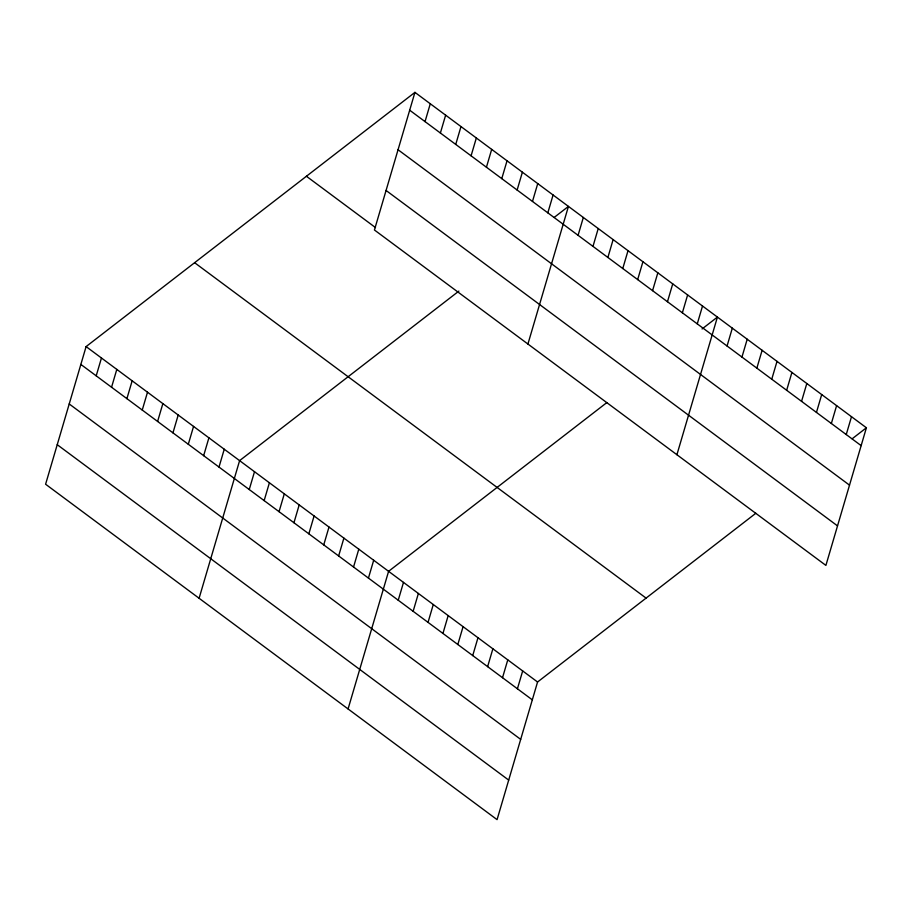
<?xml version="1.0" encoding="UTF-8"?>
<svg xmlns="http://www.w3.org/2000/svg" width="912" height="912" viewBox="0 0 912 912"><rect width="100%" height="100%" fill="white"/><g stroke="black" fill="none" stroke-linecap="round" stroke-linejoin="round"><path stroke-width="1.37" d="M414.937 92.363L374.433 229.995L825.896 565.406L866.4 427.774L414.937 92.363L86.104 346.594L45.6 484.226L497.063 819.637L537.567 682.005L755.82 513.274M96.205 375.835L101.46 357.994M111.56 387.247L116.804 369.394M126.905 398.647L132.16 380.806M142.249 410.047L147.505 392.206M157.605 421.458L162.86 403.617M172.949 432.858L178.205 415.017M188.305 444.258L193.561 426.417M203.65 455.669L208.905 437.828M219.005 467.069L224.249 449.228M199.101 598.261L239.605 460.628L458.884 291.099M249.25 489.539L254.505 471.698M264.149 500.608L269.405 482.767M279.049 511.678L284.305 493.837M293.949 522.747L299.193 504.906M425.038 121.604L430.282 103.763M308.849 533.816L314.093 515.975M440.382 133.015L445.637 115.174M323.749 544.886L328.993 527.045M455.738 144.415L460.982 126.574M338.637 555.955L343.892 538.114M471.082 155.827L476.338 137.974M353.537 567.025L358.792 549.184M486.438 167.227L491.682 149.386M368.437 578.094L373.692 560.253M501.782 178.627L507.038 160.786M348.076 708.955L388.592 571.322L606.833 402.591M517.127 190.038L522.382 172.197M398.236 600.233L403.492 582.392M532.483 201.438L537.738 183.597M413.136 611.302L418.38 593.461M547.827 212.838L553.082 194.997M428.036 622.372L433.28 604.531M527.923 344.029L568.438 206.408L554.188 217.421M442.936 633.441L448.18 615.6M457.824 644.51L463.079 626.658M578.083 235.319L583.327 217.478M592.982 246.388L598.226 228.536M472.724 655.58L477.979 637.727M607.882 257.458L613.126 239.605M487.624 666.638L492.879 648.797M622.771 268.516L628.026 250.675M502.523 677.707L507.779 659.866M637.67 279.585L642.926 261.744M517.423 688.777L522.679 670.936M652.57 290.654L657.826 272.813M667.47 301.724L672.725 283.883M682.37 312.793L687.625 294.952M697.27 323.863L702.514 306.022M676.909 454.723L717.413 317.091L702.069 328.958M727.069 346.001L732.313 328.16M741.958 357.071L747.213 339.23M756.857 368.14L762.113 350.299M771.757 379.21L777.013 361.369M786.657 390.279L791.912 372.438M801.557 401.348L806.812 383.507M816.457 412.418L821.701 394.577M831.356 423.487L836.6 405.646M846.245 434.557L851.5 416.704M852.15 438.797L866.4 427.774M409.682 110.204L861.145 445.626M398.054 149.739L849.517 485.15M386.061 190.46L837.524 525.882M306.421 176.255L375.493 227.578M194.621 262.702L646.084 598.112M86.104 346.594L537.567 682.005M80.86 364.435L532.323 699.846M69.221 403.959L520.684 739.381M57.239 444.691L508.702 780.102"/></g></svg>
